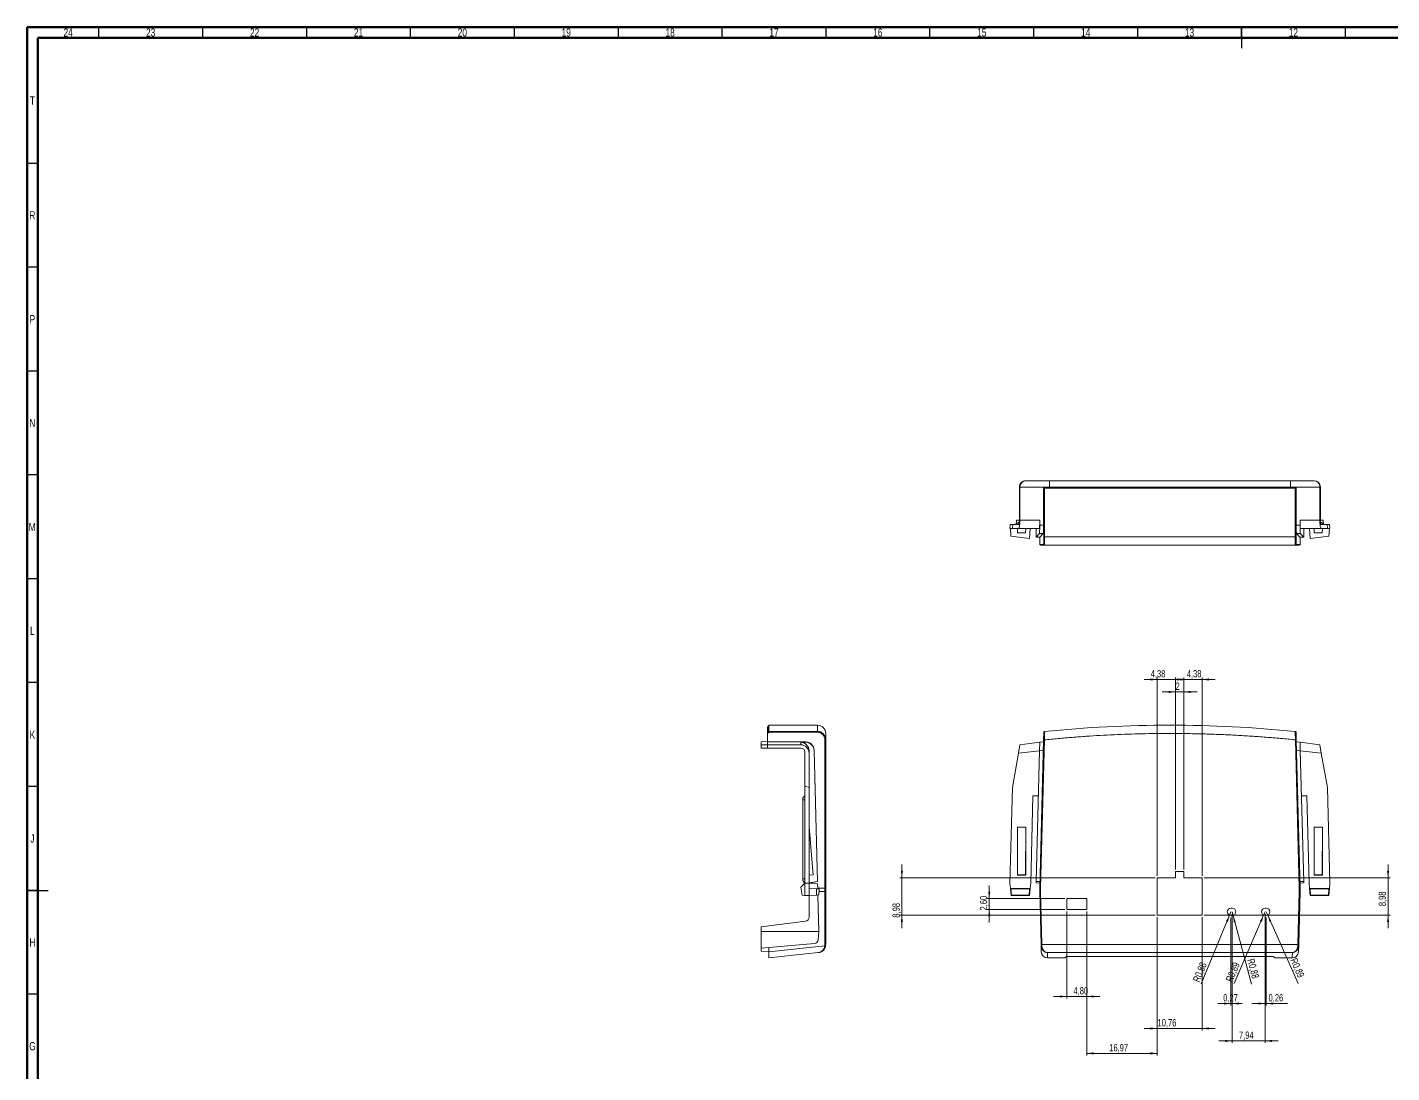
# Model space of a CAD drawing. Header units: millimetres. Extents: x 15 to 1205, y 5 to 836.
# Drawn here: x 15 to 672, y 333 to 836 of the extents above; entities that cross this region are included whole.
import ezdxf

# ---------------------------------------------------------------- set-up
doc = ezdxf.new("R2010")
doc.units = ezdxf.units.MM
doc.styles.add('SLDTEXTSTYLE0', font='TXT', dxfattribs={"width": 0.75})
doc.dimstyles.new('SLDDIMSTYLE0', dxfattribs={"dimtxt": 3.5, "dimasz": 3.302, "dimexe": 0, "dimexo": 0.0625, "dimgap": 0.875, "dimtad": 1, "dimlfac": 0.5, "dimrnd": 1e-09, "dimdsep": 46, "dimtxsty": 'SLDTEXTSTYLE0', "dimsah": 1, "dimcen": 0.09, "dimadec": 0, "dimazin": 2, "dimtfac": 1, "dimtmove": 0, "dimatfit": 0, "dimfxl": 1, "dimfrac": 2, "dimtolj": 1, "dimtzin": 12, "dimarcsym": 0})
doc.dimstyles.new('SLDDIMSTYLE1', dxfattribs={"dimtxt": 3.5, "dimasz": 3.302, "dimexe": 0, "dimexo": 0.0625, "dimgap": 0.875, "dimtad": 1, "dimlfac": 0.5, "dimrnd": 1e-09, "dimdsep": 46, "dimtxsty": 'SLDTEXTSTYLE0', "dimsah": 1, "dimcen": 0, "dimadec": 0, "dimazin": 2, "dimtfac": 1, "dimtofl": 0, "dimtmove": 0, "dimatfit": 3, "dimfxl": 1, "dimfrac": 2, "dimtolj": 1, "dimtzin": 12, "dimarcsym": 0})
doc.dimstyles.new('SLDDIMSTYLE2', dxfattribs={"dimtxt": 3.5, "dimasz": 3.302, "dimexe": 0, "dimexo": 0.0625, "dimgap": 0.875, "dimtad": 1, "dimlfac": 0.5, "dimrnd": 1e-09, "dimzin": 12, "dimdsep": 46, "dimtxsty": 'SLDTEXTSTYLE0', "dimsah": 1, "dimcen": 0.09, "dimadec": 0, "dimazin": 3, "dimtfac": 1, "dimtmove": 0, "dimatfit": 0, "dimfxl": 1, "dimfrac": 2, "dimtolj": 1, "dimtzin": 12, "dimarcsym": 0})
doc.dimstyles.new('SLDDIMSTYLE3', dxfattribs={"dimtxt": 3.5, "dimasz": 3.302, "dimexe": 0, "dimexo": 0.0625, "dimgap": 0.875, "dimtad": 1, "dimlfac": 0.5, "dimrnd": 1e-09, "dimzin": 12, "dimdsep": 46, "dimtxsty": 'SLDTEXTSTYLE0', "dimsah": 1, "dimcen": 0.09, "dimadec": 0, "dimazin": 3, "dimtfac": 1, "dimtofl": 0, "dimtmove": 0, "dimatfit": 3, "dimfxl": 1, "dimfrac": 2, "dimtolj": 1, "dimtzin": 12, "dimarcsym": 0})

# ---------------------------------------------------------------- blocks, each defined once
blk = doc.blocks.new('_D')
at = {"color": 7, "linetype": 'Continuous', "lineweight": 0}
for p, q in [((594.37, 407.4), (594.37, 365.02)), ((594.92, 407.4), (594.92, 365.02)), ((594.37, 366.02), (588.02, 366.02)), ((594.37, 366.02), (594.92, 366.02)), ((594.92, 366.02), (599.69, 366.02))]:
    blk.add_line(p, q, dxfattribs=at)
for points in [[(594.37, 366.02), (591.07, 366.53), (591.07, 365.51)], [(594.92, 366.02), (598.22, 365.51), (598.22, 366.53)]]:
    blk.add_solid(points, dxfattribs=at)
at = {"color": 7, "linetype": 'Continuous', "lineweight": 0, "insert": (590.64, 370.53), "char_height": 3.5, "attachment_point": 1, "style": 'SLDTEXTSTYLE0'}
blk.add_mtext('0,27', dxfattribs=at)
blk = doc.blocks.new('_D_1')
at = {"color": 7, "linetype": 'Continuous', "lineweight": 0}
for q in [(594.92, 410.16), (604.25, 375.34)]:
    blk.add_line((595.37, 408.46), q, dxfattribs=at)
blk.add_solid([(595.37, 408.46), (595.74, 405.14), (596.72, 405.4)], dxfattribs=at)
at = {"color": 7, "linetype": 'Continuous', "lineweight": 0, "insert": (605.52, 387.99), "char_height": 3.5, "attachment_point": 1, "rotation": 285, "style": 'SLDTEXTSTYLE0'}
blk.add_mtext('R0,88', dxfattribs=at)
blk = doc.blocks.new('_D_2')
at = {"color": 7, "linetype": 'Continuous', "lineweight": 0}
for q in [(580.04, 375.58), (594.37, 410.16)]:
    blk.add_line((593.69, 408.54), q, dxfattribs=at)
blk.add_solid([(593.69, 408.54), (591.96, 405.68), (592.9, 405.29)], dxfattribs=at)
at = {"color": 7, "linetype": 'Continuous', "lineweight": 0, "insert": (575.88, 377.3), "char_height": 3.5, "attachment_point": 1, "rotation": 67.49083, "style": 'SLDTEXTSTYLE0'}
blk.add_mtext('R0,88', dxfattribs=at)
blk = doc.blocks.new('_D_3')
at = {"color": 7, "linetype": 'Continuous', "lineweight": 0}
for q in [(595.83, 375.62), (610.81, 410.2)]:
    blk.add_line((610.1, 408.57), q, dxfattribs=at)
blk.add_solid([(610.1, 408.57), (608.32, 405.74), (609.26, 405.34)], dxfattribs=at)
at = {"color": 7, "linetype": 'Continuous', "lineweight": 0, "insert": (591.7, 377.41), "char_height": 3.5, "attachment_point": 1, "rotation": 66.58106, "style": 'SLDTEXTSTYLE0'}
blk.add_mtext('R0,89', dxfattribs=at)
blk = doc.blocks.new('_D_4')
at = {"color": 7, "linetype": 'Continuous', "lineweight": 0}
for q in [(611.32, 410.2), (626.74, 375.64)]:
    blk.add_line((612.04, 408.58), q, dxfattribs=at)
blk.add_solid([(612.04, 408.58), (612.92, 405.36), (613.85, 405.77)], dxfattribs=at)
at = {"color": 7, "linetype": 'Continuous', "lineweight": 0, "insert": (626.01, 388.33), "char_height": 3.5, "attachment_point": 1, "rotation": 294.04822, "style": 'SLDTEXTSTYLE0'}
blk.add_mtext('R0,89', dxfattribs=at)
blk = doc.blocks.new('_D_5')
at = {"color": 7, "linetype": 'Continuous', "lineweight": 0}
for p, q in [((610.81, 407.42), (610.81, 365.02)), ((611.32, 407.42), (611.32, 365.02)), ((610.81, 366.02), (604.46, 366.02)), ((610.81, 366.02), (611.32, 366.02)), ((611.32, 366.02), (621.51, 366.02))]:
    blk.add_line(p, q, dxfattribs=at)
for points in [[(610.81, 366.02), (607.5, 366.53), (607.5, 365.51)], [(611.32, 366.02), (614.62, 365.51), (614.62, 366.53)]]:
    blk.add_solid(points, dxfattribs=at)
at = {"color": 7, "linetype": 'Continuous', "lineweight": 0, "insert": (612.46, 370.53), "char_height": 3.5, "attachment_point": 1, "style": 'SLDTEXTSTYLE0'}
blk.add_mtext('0,26', dxfattribs=at)
blk = doc.blocks.new('_D_6')
at = {"color": 7, "linetype": 'Continuous', "lineweight": 0}
for p, q in [((594.92, 409.16), (594.92, 347.02)), ((610.81, 409.2), (610.81, 347.02)), ((594.92, 348.02), (588.57, 348.02)), ((594.92, 348.02), (610.81, 348.02)), ((610.81, 348.02), (617.16, 348.02))]:
    blk.add_line(p, q, dxfattribs=at)
for points in [[(594.92, 348.02), (591.62, 348.53), (591.62, 347.51)], [(610.81, 348.02), (614.11, 347.51), (614.11, 348.53)]]:
    blk.add_solid(points, dxfattribs=at)
at = {"color": 7, "linetype": 'Continuous', "lineweight": 0, "insert": (598.22, 352.53), "char_height": 3.5, "attachment_point": 1, "style": 'SLDTEXTSTYLE0'}
blk.add_mtext('7,94', dxfattribs=at)
blk = doc.blocks.new('_D_7')
at = {"color": 7, "linetype": 'Continuous', "lineweight": 0}
for p, q in [((558.91, 407.6), (558.91, 353.02)), ((580.43, 407.6), (580.43, 353.02)), ((558.91, 354.02), (552.56, 354.02)), ((558.91, 354.02), (580.43, 354.02)), ((580.43, 354.02), (586.78, 354.02))]:
    blk.add_line(p, q, dxfattribs=at)
for points in [[(558.91, 354.02), (555.61, 354.53), (555.61, 353.51)], [(580.43, 354.02), (583.73, 353.51), (583.73, 354.53)]]:
    blk.add_solid(points, dxfattribs=at)
at = {"color": 7, "linetype": 'Continuous', "lineweight": 0, "insert": (559.04, 358.53), "char_height": 3.5, "attachment_point": 1, "style": 'SLDTEXTSTYLE0'}
blk.add_mtext('10,76', dxfattribs=at)
blk = doc.blocks.new('_D_8')
at = {"color": 7, "linetype": 'Continuous', "lineweight": 0}
for p, q in [((669.97, 426.56), (669.97, 432.91)), ((581.43, 426.56), (670.97, 426.56)), ((669.97, 408.6), (669.97, 426.56)), ((581.43, 408.6), (670.97, 408.6)), ((669.97, 408.6), (669.97, 402.25))]:
    blk.add_line(p, q, dxfattribs=at)
for points in [[(669.97, 426.56), (670.48, 429.86), (669.46, 429.86)], [(669.97, 408.6), (669.46, 405.3), (670.48, 405.3)]]:
    blk.add_solid(points, dxfattribs=at)
at = {"color": 7, "linetype": 'Continuous', "lineweight": 0, "insert": (665.46, 412.89), "char_height": 3.5, "attachment_point": 1, "rotation": 90, "style": 'SLDTEXTSTYLE0'}
blk.add_mtext('8,98', dxfattribs=at)
blk = doc.blocks.new('_D_9')
at = {"color": 7, "linetype": 'Continuous', "lineweight": 0}
for p, q in [((571.67, 522.02), (565.32, 522.02)), ((571.67, 430.56), (571.67, 523.02)), ((580.43, 522.02), (571.67, 522.02)), ((580.43, 427.56), (580.43, 523.02)), ((580.43, 522.02), (586.78, 522.02))]:
    blk.add_line(p, q, dxfattribs=at)
for points in [[(571.67, 522.02), (568.37, 522.53), (568.37, 521.51)], [(580.43, 522.02), (583.73, 521.51), (583.73, 522.53)]]:
    blk.add_solid(points, dxfattribs=at)
at = {"color": 7, "linetype": 'Continuous', "lineweight": 0, "insert": (573.11, 526.53), "char_height": 3.5, "attachment_point": 1, "style": 'SLDTEXTSTYLE0'}
blk.add_mtext('4,38', dxfattribs=at)
blk = doc.blocks.new('_D_10')
at = {"color": 7, "linetype": 'Continuous', "lineweight": 0}
for p, q in [((567.67, 516.02), (561.32, 516.02)), ((567.67, 430.56), (567.67, 517.02)), ((571.67, 516.02), (567.67, 516.02)), ((571.67, 430.56), (571.67, 517.02)), ((571.67, 516.02), (578.02, 516.02))]:
    blk.add_line(p, q, dxfattribs=at)
for points in [[(567.67, 516.02), (564.37, 516.53), (564.37, 515.51)], [(571.67, 516.02), (574.97, 515.51), (574.97, 516.53)]]:
    blk.add_solid(points, dxfattribs=at)
at = {"color": 7, "linetype": 'Continuous', "lineweight": 0, "insert": (567.71, 520.53), "char_height": 3.5, "attachment_point": 1, "style": 'SLDTEXTSTYLE0'}
blk.add_mtext('2', dxfattribs=at)
blk = doc.blocks.new('_D_11')
at = {"color": 7, "linetype": 'Continuous', "lineweight": 0}
for p, q in [((558.91, 522.02), (552.56, 522.02)), ((558.91, 427.56), (558.91, 523.02)), ((567.67, 522.02), (558.91, 522.02)), ((567.67, 430.56), (567.67, 523.02)), ((567.67, 522.02), (574.02, 522.02))]:
    blk.add_line(p, q, dxfattribs=at)
for points in [[(558.91, 522.02), (555.61, 522.53), (555.61, 521.51)], [(567.67, 522.02), (570.97, 521.51), (570.97, 522.53)]]:
    blk.add_solid(points, dxfattribs=at)
at = {"color": 7, "linetype": 'Continuous', "lineweight": 0, "insert": (555.73, 526.53), "char_height": 3.5, "attachment_point": 1, "style": 'SLDTEXTSTYLE0'}
blk.add_mtext('4,38', dxfattribs=at)
blk = doc.blocks.new('_D_12')
at = {"color": 7, "linetype": 'Continuous', "lineweight": 0}
for p, q in [((435.97, 426.56), (435.97, 432.91)), ((557.91, 426.56), (434.97, 426.56)), ((435.97, 426.56), (435.97, 408.6)), ((557.91, 408.6), (434.97, 408.6)), ((435.97, 408.6), (435.97, 402.25))]:
    blk.add_line(p, q, dxfattribs=at)
for points in [[(435.97, 426.56), (436.48, 429.86), (435.46, 429.86)], [(435.97, 408.6), (435.46, 405.3), (436.48, 405.3)]]:
    blk.add_solid(points, dxfattribs=at)
at = {"color": 7, "linetype": 'Continuous', "lineweight": 0, "insert": (431.46, 407.35), "char_height": 3.5, "attachment_point": 1, "rotation": 90, "style": 'SLDTEXTSTYLE0'}
blk.add_mtext('8,98', dxfattribs=at)
blk = doc.blocks.new('_D_13')
at = {"color": 7, "linetype": 'Continuous', "lineweight": 0}
for p, q in [((478.03, 416.54), (478.03, 422.89)), ((514.37, 416.54), (477.03, 416.54)), ((478.03, 416.54), (478.03, 411.34)), ((514.37, 411.34), (477.03, 411.34)), ((478.03, 411.34), (478.03, 404.99))]:
    blk.add_line(p, q, dxfattribs=at)
for points in [[(478.03, 416.54), (478.54, 419.84), (477.52, 419.84)], [(478.03, 411.34), (477.52, 408.03), (478.54, 408.03)]]:
    blk.add_solid(points, dxfattribs=at)
at = {"color": 7, "linetype": 'Continuous', "lineweight": 0, "insert": (473.52, 410.81), "char_height": 3.5, "attachment_point": 1, "rotation": 90, "style": 'SLDTEXTSTYLE0'}
blk.add_mtext('2,60', dxfattribs=at)
blk = doc.blocks.new('_D_14')
at = {"color": 7, "linetype": 'Continuous', "lineweight": 0}
for p, q in [((515.37, 410.34), (515.37, 368.41)), ((524.97, 410.34), (524.97, 368.41)), ((515.37, 369.41), (509.02, 369.41)), ((515.37, 369.41), (524.97, 369.41)), ((524.97, 369.41), (531.32, 369.41))]:
    blk.add_line(p, q, dxfattribs=at)
for points in [[(515.37, 369.41), (512.07, 369.91), (512.07, 368.9)], [(524.97, 369.41), (528.27, 368.9), (528.27, 369.91)]]:
    blk.add_solid(points, dxfattribs=at)
at = {"color": 7, "linetype": 'Continuous', "lineweight": 0, "insert": (518.55, 373.92), "char_height": 3.5, "attachment_point": 1, "style": 'SLDTEXTSTYLE0'}
blk.add_mtext('4,80', dxfattribs=at)
blk = doc.blocks.new('_D_15')
at = {"color": 7, "linetype": 'Continuous', "lineweight": 0}
for p, q in [((524.97, 410.34), (524.97, 341.02)), ((558.91, 407.6), (558.91, 341.02)), ((558.91, 342.02), (524.97, 342.02))]:
    blk.add_line(p, q, dxfattribs=at)
for points in [[(524.97, 342.02), (528.27, 341.51), (528.27, 342.53)], [(558.91, 342.02), (555.61, 342.53), (555.61, 341.51)]]:
    blk.add_solid(points, dxfattribs=at)
at = {"color": 7, "linetype": 'Continuous', "lineweight": 0, "insert": (535.77, 346.53), "char_height": 3.5, "attachment_point": 1, "style": 'SLDTEXTSTYLE0'}
blk.add_mtext('16,97', dxfattribs=at)

msp = doc.modelspace()

# ---------------------------------------------------------------- linework, layer by layer
at = {"color": 7, "linetype": 'Continuous', "lineweight": 60}
for p, q in [((15, 5), (15, 836)), ((15, 836), (1184, 836)), ((20, 10), (20, 831)), ((20, 831), (1179, 831))]:
    msp.add_line(p, q, dxfattribs=at)
at = {"color": 7, "linetype": 'Continuous', "lineweight": 30}
for p, q in [((49.5, 831), (49.5, 836)), ((99.5, 831), (99.5, 836)), ((149.5, 831), (149.5, 836)), ((199.5, 831), (199.5, 836)), ((249.5, 831), (249.5, 836)), ((299.5, 831), (299.5, 836)), ((349.5, 831), (349.5, 836)), ((399.5, 831), (399.5, 836)), ((449.5, 831), (449.5, 836)), ((499.5, 831), (499.5, 836)), ((549.5, 831), (549.5, 836)), ((599.5, 836), (599.5, 826)), ((599.5, 831), (599.5, 836)), ((649.5, 831), (649.5, 836)), ((20, 770.5), (15, 770.5)), ((20, 720.5), (15, 720.5)), ((20, 670.5), (15, 670.5)), ((20, 620.5), (15, 620.5)), ((20, 570.5), (15, 570.5)), ((20, 520.5), (15, 520.5)), ((20, 470.5), (15, 470.5)), ((15, 420.5), (25, 420.5)), ((20, 420.5), (15, 420.5)), ((20, 370.5), (15, 370.5))]:
    msp.add_line(p, q, dxfattribs=at)
at = {"color": 7, "linetype": 'Continuous', "lineweight": 15}
for p, q in [((495.862, 617.675), (495.573, 617.675)), ((506.991, 617.675), (495.862, 617.675)), ((506.991, 617.675), (506.972, 614.675)), ((622.952, 617.675), (506.991, 617.675)), ((622.972, 614.675), (622.952, 617.675)), ((634.082, 617.675), (622.952, 617.675)), ((634.371, 617.675), (634.082, 617.675)), ((492.527, 614.675), (492.805, 614.675)), ((492.527, 614.675), (492.527, 598.675)), ((492.805, 614.675), (504.142, 614.675)), ((492.805, 598.675), (492.805, 614.675)), ((504.142, 596.266), (504.142, 614.675)), ((504.142, 614.675), (504.248, 614.675)), ((504.257, 614.554), (504.257, 614.075)), ((504.263, 614.075), (504.257, 614.075)), ((504.263, 614.075), (504.263, 590.675)), ((504.622, 614.075), (504.263, 614.075)), ((504.436, 614.175), (625.507, 614.175)), ((504.436, 614.175), (504.436, 614.075)), ((504.622, 614.075), (504.622, 590.675)), ((625.321, 614.075), (504.622, 614.075)), ((625.321, 590.675), (625.321, 614.075)), ((625.681, 614.075), (625.321, 614.075)), ((625.507, 614.175), (625.507, 614.075)), ((625.681, 590.675), (625.681, 614.075)), ((625.681, 614.075), (625.687, 614.075)), ((625.687, 614.075), (625.687, 614.554)), ((625.696, 614.675), (625.801, 614.675)), ((625.801, 614.675), (625.801, 596.266)), ((625.801, 614.675), (637.138, 614.675)), ((637.138, 614.675), (637.138, 598.675)), ((637.138, 614.675), (637.417, 614.675)), ((637.417, 598.675), (637.417, 614.675)), ((491.147, 598.675), (490.972, 596.675)), ((491.147, 598.675), (492.527, 598.675)), ((502.305, 598.675), (492.805, 598.675)), ((502.305, 596.259), (502.305, 598.675)), ((637.138, 598.675), (627.639, 598.675)), ((627.639, 598.675), (627.639, 596.259)), ((637.417, 598.675), (638.797, 598.675)), ((638.972, 596.675), (638.797, 598.675)), ((488.077, 596.675), (487.972, 594.675)), ((487.972, 594.675), (489.176, 594.675)), ((488.077, 596.675), (489.299, 596.675)), ((488.199, 594.675), (488.406, 591.068)), ((488.406, 591.068), (497.47, 589.875)), ((489.176, 594.675), (489.299, 596.675)), ((489.176, 594.675), (492.079, 594.675)), ((492.174, 596.675), (489.299, 596.675)), ((491.677, 592.675), (491.572, 594.675)), ((495.467, 592.675), (491.677, 592.675)), ((492.079, 594.675), (502.199, 594.675)), ((495.572, 594.675), (495.467, 592.675)), ((497.47, 589.875), (497.744, 594.675)), ((500.551, 590.607), (500.532, 594.675)), ((502.202, 592.258), (500.551, 590.607)), ((502.202, 592.258), (504.039, 592.265)), ((504.142, 596.266), (502.305, 596.259)), ((502.381, 590.607), (504.039, 592.265)), ((627.639, 596.259), (625.801, 596.266)), ((625.905, 592.265), (627.563, 590.607)), ((627.742, 592.258), (625.905, 592.265)), ((629.393, 590.607), (627.742, 592.258)), ((627.745, 594.675), (637.865, 594.675)), ((629.412, 594.675), (629.393, 590.607)), ((632.199, 594.675), (632.474, 589.875)), ((632.474, 589.875), (641.538, 591.068)), ((634.477, 592.675), (634.372, 594.675)), ((634.477, 592.675), (638.267, 592.675)), ((640.644, 596.675), (637.77, 596.675)), ((637.865, 594.675), (640.767, 594.675)), ((638.267, 592.675), (638.372, 594.675)), ((640.644, 596.675), (640.767, 594.675)), ((640.644, 596.675), (641.867, 596.675)), ((640.767, 594.675), (641.972, 594.675)), ((641.538, 591.068), (641.744, 594.675)), ((641.972, 594.675), (641.867, 596.675)), ((500.551, 590.607), (502.381, 590.607)), ((502.299, 590.525), (502.353, 590.578)), ((502.299, 587.075), (502.299, 590.525)), ((504.168, 587.075), (502.299, 587.075)), ((502.353, 590.578), (502.353, 590.607)), ((504.567, 586.675), (502.699, 586.675)), ((504.622, 590.675), (504.263, 590.675)), ((625.321, 590.675), (504.622, 590.675)), ((625.321, 590.675), (625.681, 590.675)), ((627.244, 586.675), (625.376, 586.675)), ((627.644, 587.075), (625.776, 587.075)), ((629.393, 590.607), (627.563, 590.607)), ((627.591, 590.607), (627.591, 590.578)), ((627.591, 590.578), (627.644, 590.525)), ((627.644, 590.525), (627.644, 587.075)), ((371.897, 499.622), (371.797, 499.622)), ((395.297, 500.022), (371.897, 500.022)), ((371.897, 500.022), (371.897, 496.98)), ((371.297, 491.995), (371.297, 496.037)), ((371.418, 496.365), (371.897, 496.365)), ((371.797, 496.559), (371.897, 496.559)), ((371.897, 496.98), (395.297, 496.98)), ((371.897, 496.98), (371.897, 496.592)), ((371.897, 496.592), (371.897, 496.365)), ((371.897, 496.592), (395.297, 496.592)), ((395.297, 496.98), (395.297, 496.592)), ((398.897, 492.964), (398.897, 421.622)), ((399.297, 492.953), (399.297, 421.617)), ((504.168, 492.964), (502.299, 421.622)), ((504.567, 492.953), (502.699, 421.617)), ((504.168, 492.964), (504.567, 492.953)), ((625.776, 492.964), (625.376, 492.953)), ((627.244, 421.617), (625.376, 492.953)), ((627.644, 421.622), (625.776, 492.964)), ((368.297, 492.027), (371.297, 492.342)), ((368.297, 492.027), (368.297, 490.66)), ((368.297, 490.66), (368.297, 489.022)), ((368.297, 489.022), (371.297, 489.022)), ((371.297, 490.603), (371.297, 491.995)), ((389.706, 491.995), (371.297, 491.995)), ((371.297, 489.022), (371.297, 490.603)), ((387.297, 490.603), (371.297, 490.603)), ((371.297, 489.022), (387.297, 489.022)), ((387.297, 491.769), (387.297, 490.603)), ((389.713, 491.769), (387.297, 491.769)), ((389.297, 487.022), (389.297, 470.721)), ((389.706, 491.995), (389.713, 491.769)), ((391.297, 486.484), (391.297, 487.726)), ((391.297, 470.022), (391.297, 486.484)), ((393.714, 487.831), (393.707, 488.057)), ((393.714, 487.831), (395.366, 424.787)), ((489.176, 470.022), (492.079, 486.484)), ((492.079, 486.484), (492.805, 490.603)), ((492.079, 486.484), (502.199, 487.726)), ((502.305, 491.769), (492.805, 490.603)), ((502.202, 487.831), (500.551, 424.787)), ((502.305, 491.769), (502.202, 487.831)), ((502.202, 487.831), (504.039, 488.057)), ((504.142, 491.995), (502.305, 491.769)), ((627.639, 491.769), (625.801, 491.995)), ((627.742, 487.831), (625.905, 488.057)), ((627.742, 487.831), (627.639, 491.769)), ((637.138, 490.603), (627.639, 491.769)), ((629.393, 424.787), (627.742, 487.831)), ((627.745, 487.726), (637.865, 486.484)), ((637.138, 490.603), (637.865, 486.484)), ((637.865, 486.484), (640.767, 470.022)), ((391.297, 470.022), (389.297, 470.721)), ((389.297, 424.026), (389.297, 470.721)), ((391.297, 424.022), (391.297, 470.022)), ((487.972, 424.022), (489.176, 470.022)), ((640.767, 470.022), (641.972, 424.022)), ((388.297, 464.029), (388.297, 426.029)), ((499.072, 466.022), (497.972, 424.022)), ((501.63, 466.022), (499.072, 466.022)), ((630.872, 466.022), (628.313, 466.022)), ((631.972, 424.022), (630.872, 466.022)), ((393.297, 427.997), (391.297, 450.857)), ((491.677, 427.997), (491.572, 450.857)), ((495.572, 450.857), (491.572, 450.857)), ((491.572, 450.857), (491.572, 427.822)), ((495.572, 450.857), (495.467, 427.997)), ((495.572, 427.822), (495.572, 450.857)), ((634.372, 450.857), (634.372, 427.822)), ((634.477, 427.997), (634.372, 450.857)), ((638.372, 450.857), (634.372, 450.857)), ((638.267, 427.997), (638.372, 450.857)), ((638.372, 427.822), (638.372, 450.857)), ((393.297, 427.997), (391.297, 427.822)), ((491.677, 427.997), (491.572, 427.822)), ((491.572, 427.822), (495.572, 427.822)), ((495.467, 427.997), (491.677, 427.997)), ((495.467, 427.997), (495.572, 427.822)), ((571.669, 429.562), (567.669, 429.562)), ((567.669, 429.562), (567.669, 426.562)), ((571.669, 426.562), (571.669, 429.562)), ((634.372, 427.822), (634.477, 427.997)), ((634.372, 427.822), (638.372, 427.822)), ((634.477, 427.997), (638.267, 427.997)), ((638.267, 427.997), (638.372, 427.822)), ((387.297, 422.022), (389.297, 424.022)), ((387.297, 422.022), (387.961, 418.258)), ((388.297, 426.029), (388.297, 426.022)), ((388.297, 426.022), (388.297, 426.015)), ((389.297, 418.022), (389.297, 424.026)), ((389.297, 424.026), (391.297, 424.022)), ((395.366, 424.787), (391.297, 424.07)), ((391.297, 424.022), (395.366, 424.739)), ((391.297, 421.422), (391.297, 424.022)), ((395.394, 423.664), (391.297, 424.022)), ((391.297, 421.422), (391.297, 418.022)), ((391.297, 421.422), (394.904, 421.233)), ((394.904, 421.233), (394.939, 418.213)), ((394.904, 421.233), (396.097, 421.171)), ((395.366, 424.787), (395.366, 424.739)), ((395.447, 421.622), (395.394, 423.664)), ((398.897, 421.622), (395.447, 421.622)), ((395.458, 421.204), (395.447, 421.622)), ((396.097, 421.171), (396.064, 418.272)), ((398.897, 421.622), (398.897, 420.022)), ((399.297, 421.617), (399.297, 420.028)), ((488.199, 421.422), (487.972, 424.022)), ((488.199, 421.422), (488.406, 421.233)), ((497.744, 421.422), (488.199, 421.422)), ((488.199, 421.422), (488.497, 418.022)), ((488.406, 421.233), (497.47, 421.171)), ((488.406, 421.233), (488.672, 418.213)), ((497.47, 421.171), (497.218, 418.272)), ((497.447, 418.022), (497.744, 421.422)), ((497.47, 421.171), (497.744, 421.422)), ((497.972, 424.022), (497.744, 421.422)), ((500.551, 424.787), (500.532, 424.07)), ((502.362, 424.022), (500.532, 424.07)), ((500.551, 424.787), (502.381, 424.739)), ((502.299, 421.622), (502.699, 421.617)), ((502.299, 421.622), (502.299, 420.022)), ((502.699, 421.617), (502.699, 420.028)), ((567.669, 426.562), (558.909, 426.562)), ((558.909, 426.562), (558.909, 408.598)), ((580.429, 426.562), (571.669, 426.562)), ((580.429, 408.598), (580.429, 426.562)), ((627.244, 421.617), (627.644, 421.622)), ((627.244, 420.028), (627.244, 421.617)), ((629.393, 424.787), (627.563, 424.739)), ((629.412, 424.07), (627.581, 424.022)), ((627.644, 420.022), (627.644, 421.622)), ((629.412, 424.07), (629.393, 424.787)), ((632.199, 421.422), (631.972, 424.022)), ((632.497, 418.022), (632.199, 421.422)), ((632.199, 421.422), (632.474, 421.171)), ((641.744, 421.422), (632.199, 421.422)), ((632.474, 421.171), (641.538, 421.233)), ((632.474, 421.171), (632.726, 418.272)), ((641.272, 418.213), (641.538, 421.233)), ((641.744, 421.422), (641.447, 418.022)), ((641.538, 421.233), (641.744, 421.422)), ((641.972, 424.022), (641.744, 421.422)), ((389.297, 418.022), (387.961, 418.258)), ((391.297, 418.022), (389.297, 418.022)), ((391.297, 418.022), (394.939, 418.213)), ((391.297, 407.616), (391.297, 418.022)), ((394.939, 418.213), (396.064, 418.272)), ((395.997, 400.622), (395.536, 418.244)), ((396.084, 420.022), (398.897, 420.022)), ((398.897, 420.022), (398.897, 394.493)), ((399.297, 420.028), (399.297, 394.504)), ((488.497, 418.022), (488.672, 418.213)), ((488.497, 418.022), (497.447, 418.022)), ((488.672, 418.213), (497.218, 418.272)), ((497.218, 418.272), (497.447, 418.022)), ((502.699, 420.028), (502.299, 420.022)), ((502.299, 420.022), (502.968, 394.493)), ((502.699, 420.028), (503.368, 394.504)), ((524.972, 416.536), (515.372, 416.536)), ((515.372, 416.536), (515.372, 411.336)), ((524.972, 411.336), (524.972, 416.536)), ((626.576, 394.504), (627.244, 420.028)), ((626.976, 394.493), (627.644, 420.022)), ((627.244, 420.028), (627.644, 420.022)), ((632.497, 418.022), (632.726, 418.272)), ((632.497, 418.022), (641.447, 418.022)), ((632.726, 418.272), (641.272, 418.213)), ((641.272, 418.213), (641.447, 418.022)), ((515.372, 411.336), (524.972, 411.336)), ((558.909, 408.598), (580.429, 408.598)), ((594.917, 411.925), (594.368, 411.925)), ((594.368, 408.401), (594.917, 408.401)), ((611.32, 411.973), (610.807, 411.973)), ((610.807, 408.425), (611.32, 408.425)), ((368.297, 403.022), (389.541, 405.631)), ((368.297, 403.022), (368.297, 400.622)), ((395.997, 400.622), (368.297, 400.622)), ((368.297, 392.622), (368.297, 400.622)), ((395.652, 396.675), (395.997, 400.622)), ((371.897, 392.937), (393.834, 394.856)), ((502.968, 394.493), (503.368, 394.504)), ((503.368, 394.504), (626.576, 394.504)), ((626.576, 394.504), (626.976, 394.493)), ((368.297, 392.622), (371.897, 392.937)), ((368.297, 392.622), (368.297, 391.211)), ((371.897, 391.022), (368.297, 391.211)), ((398.828, 393.791), (371.897, 390.96)), ((371.897, 390.96), (371.897, 392.937)), ((371.897, 388.022), (371.897, 390.96)), ((395.715, 390.526), (371.897, 388.022)), ((502.986, 393.791), (503.06, 390.96)), ((505.995, 390.526), (623.949, 390.526)), ((505.995, 390.526), (506.06, 388.022)), ((506.06, 388.022), (514.472, 388.022)), ((514.472, 388.022), (514.917, 388.557)), ((515.913, 388.653), (614.031, 388.653)), ((615.027, 388.557), (615.472, 388.022)), ((615.472, 388.022), (623.883, 388.022)), ((623.883, 388.022), (623.949, 390.526)), ((626.883, 390.96), (626.957, 393.791))]:
    msp.add_line(p, q, dxfattribs=at)
at = {"color": 8, "linetype": 'Continuous', "lineweight": 15}
for p, q in [((371.797, 496.559), (371.797, 499.622)), ((395.297, 500.022), (395.297, 496.98))]:
    msp.add_line(p, q, dxfattribs=at)
at = {"color": 7, "linetype": 'Continuous', "lineweight": 15}
for centre, radius, start, end in [((492.756, 595.675), 2, 98.016602, 150), ((637.187, 595.675), 2, 30, 81.983398), ((502.699, 587.075), 0.4, 180, 270), ((504.567, 587.075), 0.4, 179.990183, 269.99018), ((625.376, 587.075), 0.4, 270.00982, 0.009817), ((627.244, 587.075), 0.4, 270, 0), ((371.797, 499.122), 0.5, 90, 180), ((395.297, 496.022), 4, 360, 90), ((564.972, -99.978), 600, 84.227277, 95.772723), ((398.997, 489.136), 3.829, 85.505641, 91.495387), ((504.662, 496.582), 0.4, 95.772723, 178.5), ((625.281, 496.582), 0.4, 1.5, 84.227277), ((387.297, 487.022), 2, 0, 90), ((390.297, 464.29), 2, 120, 180), ((389.125, 456.826), 7.251, 88.637779, 96.554224), ((389.125, 418.826), 7.251, 88.637779, 96.554224), ((390.297, 425.754), 2, 180, 240), ((389.297, 407.616), 2, 277, 0), ((594.368, 410.163), 1.762, 90, 270), ((594.917, 410.163), 1.762, 270, 90), ((610.807, 410.199), 1.774, 90, 270), ((611.32, 410.199), 1.774, 270, 90), ((393.66, 396.849), 2, 275, 355), ((398.997, 398.321), 3.829, 268.504613, 274.494359), ((399.682, 397.573), 3.877, 257.283278, 263.168582), ((503.276, 394.288), 0.576, 239.785692, 281.028435), ((626.668, 394.288), 0.576, 258.971565, 300.214308)]:
    msp.add_arc(centre, radius, start, end, dxfattribs=at)
at = {"color": 8, "linetype": 'Continuous', "lineweight": 15}
for centre, radius, start, end in [((492.756, 595.676), 1.999, 98.027528, 150.01279), ((637.187, 595.676), 1.999, 29.98721, 81.972472), ((493.752, 595.675), 2, 132.446811, 150.00907), ((636.192, 595.675), 2, 29.99093, 47.553189)]:
    msp.add_arc(centre, radius, start, end, dxfattribs=at)
at = {"color": 7, "linetype": 'Continuous', "lineweight": 15}
for centre, major_axis, ratio, start_param, end_param in [((495.573, 614.675), (3.046, 0), 0.9848078, 1.5707963, 3.1415927), ((495.919, 614.675), (3.039, -0.707), 0.9592085, 1.8087404, 3.3795367), ((634.025, 614.675), (3.039, 0.707), 0.9592085, 6.0452413, 7.6160376), ((634.371, 614.675), (-3.046, 0), 0.9848078, 3.1415927, 4.712389), ((492.079, 598.675), (0, 4), 0.1815825, 3.1415927, 4.712389), ((492.174, 598.675), (0, 2), 0.176327, 3.1415927, 4.712389), ((502.199, 598.675), (0, 4), 0.0264677, 3.1415927, 4.712389), ((627.745, 598.675), (0, 4), 0.0264677, 1.5707963, 3.1415927), ((637.865, 598.675), (0, 4), 0.1815825, 1.5707963, 3.1415927), ((637.77, 598.675), (0, 2), 0.176327, 1.5707963, 3.1415927), ((502.199, 596.257), (0, 4), 0.0264675, 3.1680637, 4.7129678), ((504.036, 596.264), (0, 4), 0.0264675, 3.1680637, 4.7129678), ((625.907, 596.264), (0, 4), 0.0264675, 1.5702175, 3.1151216), ((627.745, 596.257), (0, 4), 0.0264675, 1.5702175, 3.1151216), ((371.297, 490.985), (3, 0.33), 0.1259383, 3.12774, 4.6985364), ((387.297, 487.726), (0, 4.043), 0.9893549, 4.712389, 6.2831853), ((387.297, 486.484), (0, 4.119), 0.9710573, 4.712389, 6.2831853), ((389.708, 487.952), (-0.109, 4.042), 0.989347, 4.7115516, 6.2564557), ((389.716, 487.726), (-0.109, 4.042), 0.989347, 4.7115516, 6.2564557), ((398.897, 421.617), (0.4, 0), 0.0130907, 0, 1.5707963), ((398.897, 420.028), (0.4, 0), 0.0130907, 4.712389, 6.2831853), ((506.059, 391.039), (-0.079, 3.016), 0.9945182, 1.5707963, 3.1155562), ((515.913, 388.548), (1, 0), 0.1051042, 1.5707963, 3.0543262), ((614.031, 388.548), (1, 0), 0.1051042, 0.0872665, 1.5707963), ((623.884, 391.039), (0.079, 3.016), 0.9945182, 3.1676291, 4.712389)]:
    msp.add_ellipse(centre, major_axis=major_axis, ratio=ratio, start_param=start_param, end_param=end_param, dxfattribs=at)
for points in [[(504.248, 614.675), (504.251, 614.675), (504.254, 614.632), (504.257, 614.554)], [(625.687, 614.554), (625.689, 614.632), (625.692, 614.675), (625.696, 614.675)], [(371.297, 496.037), (371.297, 496.157), (371.34, 496.273), (371.418, 496.365)], [(398.897, 394.493), (398.897, 394.258), (398.874, 394.022), (398.828, 393.791)], [(399.297, 394.504), (399.297, 394.242), (399.272, 393.98), (399.22, 393.723)], [(502.968, 394.493), (502.974, 394.258), (502.98, 394.022), (502.986, 393.791)], [(503.368, 394.504), (503.374, 394.242), (503.38, 393.98), (503.386, 393.723)], [(626.557, 393.723), (626.564, 393.98), (626.57, 394.242), (626.576, 394.504)], [(626.957, 393.791), (626.963, 394.022), (626.969, 394.258), (626.976, 394.493)]]:
    msp.add_open_spline(points, degree=3, dxfattribs=at)
for points, knots in [([(504.248, 614.675), (505.436, 614.675), (507.811, 614.675), (511.375, 614.675), (514.941, 614.675), (518.507, 614.675), (522.075, 614.675), (525.644, 614.675), (529.213, 614.675), (532.784, 614.675), (536.356, 614.675), (539.93, 614.675), (543.504, 614.675), (547.079, 614.675), (550.656, 614.675), (554.233, 614.675), (557.812, 614.675), (561.391, 614.675), (566.032, 614.675), (571.733, 614.675), (578.492, 614.675), (585.248, 614.675), (591.999, 614.675), (598.746, 614.675), (605.49, 614.675), (612.23, 614.675), (618.966, 614.675), (623.452, 614.675), (625.696, 614.675)], [0, 0, 0, 0, 0.0294323, 0.0588568, 0.0882746, 0.1176866, 0.147094, 0.1764977, 0.2058989, 0.2352986, 0.2646978, 0.2940976, 0.3234991, 0.3529032, 0.3823111, 0.4117238, 0.4411423, 0.4705676, 0.5000009, 0.5555885, 0.6111516, 0.6666971, 0.7222323, 0.7777642, 0.8332998, 0.8888463, 0.9444106, 1, 1, 1, 1]), ([(504.257, 614.554), (504.258, 614.539), (504.262, 614.505), (504.285, 614.445), (504.319, 614.373), (504.37, 614.282), (504.412, 614.215), (504.436, 614.175)], [0, 0, 0, 0, 0.1446217, 0.3106837, 0.5007459, 0.7057561, 1, 1, 1, 1]), ([(625.687, 614.554), (625.685, 614.539), (625.681, 614.505), (625.659, 614.444), (625.625, 614.373), (625.574, 614.282), (625.532, 614.214), (625.507, 614.175)], [0, 0, 0, 0, 0.1448758, 0.311438, 0.5007508, 0.7057387, 1, 1, 1, 1]), ([(504.263, 590.675), (504.263, 590.202), (504.26, 589.729), (504.253, 589.074), (504.25, 588.867), (504.243, 588.476), (504.239, 588.291), (504.226, 587.794), (504.215, 587.527), (504.192, 587.17), (504.18, 587.075), (504.168, 587.075)], [0, 0, 0, 0, 0.25, 0.25, 0.375, 0.375, 0.5, 0.5, 0.75, 0.75, 1, 1, 1, 1]), ([(504.622, 590.675), (504.622, 590.584), (504.622, 590.402), (504.622, 590.128), (504.621, 589.854), (504.62, 589.582), (504.618, 589.312), (504.617, 589.046), (504.615, 588.787), (504.613, 588.535), (504.611, 588.292), (504.609, 588.06), (504.605, 587.732), (504.598, 587.333), (504.59, 587.017), (504.582, 586.822), (504.575, 586.702), (504.57, 586.684), (504.567, 586.675)], [0, 0, 0, 0, 0.043203, 0.086847, 0.1309349, 0.1754693, 0.2204529, 0.2658882, 0.3117777, 0.3581237, 0.4049286, 0.4521946, 0.4999238, 0.6186552, 0.7493166, 0.8156395, 0.8992056, 1, 1, 1, 1]), ([(625.376, 586.675), (624.195, 586.675), (621.832, 586.675), (618.287, 586.675), (614.74, 586.675), (611.192, 586.675), (607.643, 586.675), (604.093, 586.675), (600.542, 586.675), (596.99, 586.675), (593.437, 586.675), (589.882, 586.675), (586.327, 586.675), (582.77, 586.675), (579.213, 586.675), (575.654, 586.675), (572.094, 586.675), (568.533, 586.675), (563.917, 586.675), (558.246, 586.675), (551.522, 586.675), (544.803, 586.675), (538.087, 586.675), (531.375, 586.675), (524.666, 586.675), (517.962, 586.675), (511.261, 586.675), (506.799, 586.675), (504.567, 586.675)], [0, 0, 0, 0, 0.02943231, 0.05885681, 0.08827456, 0.11768659, 0.14709396, 0.17649772, 0.20589892, 0.2352986, 0.26469782, 0.29409763, 0.32349908, 0.35290322, 0.38231109, 0.41172375, 0.44114225, 0.47056763, 0.50000095, 0.55558852, 0.61115155, 0.66669712, 0.7222323, 0.77776416, 0.83329979, 0.88884626, 0.94441064, 1, 1, 1, 1]), ([(625.376, 586.675), (625.375, 586.677), (625.372, 586.681), (625.369, 586.709), (625.366, 586.749), (625.363, 586.8), (625.36, 586.856), (625.357, 586.916), (625.352, 587.057), (625.346, 587.333), (625.338, 587.784), (625.333, 588.245), (625.329, 588.696), (625.326, 589.173), (625.323, 589.668), (625.322, 590.171), (625.321, 590.508), (625.321, 590.675)], [0, 0, 0, 0, 0.04534687, 0.08752446, 0.12653248, 0.16237067, 0.19503882, 0.22453675, 0.25086433, 0.3815234, 0.5002815, 0.5873881, 0.67294737, 0.75697309, 0.83947991, 0.92048339, 1, 1, 1, 1]), ([(625.776, 587.075), (625.764, 587.075), (625.751, 587.17), (625.728, 587.527), (625.718, 587.794), (625.705, 588.291), (625.701, 588.476), (625.694, 588.867), (625.691, 589.074), (625.683, 589.729), (625.681, 590.202), (625.681, 590.675)], [0, 0, 0, 0, 0.25, 0.25, 0.5, 0.5, 0.625, 0.625, 0.75, 0.75, 1, 1, 1, 1]), ([(371.297, 496.037), (371.297, 496.577), (371.297, 497.658), (371.297, 498.617), (371.297, 499.109), (371.297, 499.072), (371.297, 499.059)], [0, 0, 0, 0, 0.28578581, 0.57139406, 0.85706545, 1, 1, 1, 1]), ([(371.418, 496.365), (371.433, 496.382), (371.467, 496.418), (371.528, 496.466), (371.599, 496.508), (371.69, 496.545), (371.758, 496.554), (371.797, 496.559)], [0, 0, 0, 0, 0.1446217, 0.3106837, 0.5007459, 0.7057561, 1, 1, 1, 1]), ([(395.297, 496.98), (395.388, 496.978), (395.571, 496.974), (395.844, 496.945), (396.118, 496.897), (396.391, 496.83), (396.66, 496.742), (396.926, 496.635), (397.185, 496.507), (397.438, 496.359), (397.681, 496.192), (397.913, 496.005), (398.241, 495.698), (398.639, 495.213), (398.955, 494.624), (399.15, 494.068), (399.271, 493.553), (399.288, 493.165), (399.297, 492.953)], [0, 0, 0, 0, 0.043203, 0.086847, 0.1309349, 0.1754693, 0.2204529, 0.2658882, 0.3117777, 0.3581237, 0.4049286, 0.4521946, 0.4999238, 0.6186552, 0.7493166, 0.8156395, 0.8992056, 1, 1, 1, 1]), ([(395.297, 496.592), (395.77, 496.592), (396.243, 496.497), (396.898, 496.222), (397.105, 496.11), (397.497, 495.846), (397.682, 495.693), (398.179, 495.19), (398.446, 494.786), (398.803, 493.915), (398.897, 493.439), (398.897, 492.964)], [0, 0, 0, 0, 0.25, 0.25, 0.375, 0.375, 0.5, 0.5, 0.75, 0.75, 1, 1, 1, 1]), ([(399.297, 495.96), (399.297, 495.972), (399.297, 496.009), (399.297, 495.52), (399.297, 494.566), (399.297, 493.491), (399.297, 492.953)], [0, 0, 0, 0, 0.1429301, 0.4285971, 0.7142068, 1, 1, 1, 1]), ([(504.263, 496.592), (504.263, 496.592), (504.26, 496.497), (504.253, 496.222), (504.25, 496.11), (504.243, 495.846), (504.239, 495.693), (504.226, 495.19), (504.215, 494.786), (504.192, 493.915), (504.18, 493.439), (504.168, 492.964)], [0, 0, 0, 0, 0.25, 0.25, 0.375, 0.375, 0.5, 0.5, 0.75, 0.75, 1, 1, 1, 1]), ([(504.621, 496.901), (504.551, 496.908), (504.411, 496.92), (504.33, 496.792), (504.29, 496.728)], [0, 0, 0, 0, 0.5037899, 1, 1, 1, 1]), ([(625.376, 492.953), (624.195, 493.072), (621.832, 493.308), (618.287, 493.636), (614.74, 493.945), (611.192, 494.231), (607.643, 494.497), (604.093, 494.741), (600.542, 494.964), (596.99, 495.166), (593.437, 495.346), (589.882, 495.506), (586.327, 495.644), (582.77, 495.76), (579.213, 495.856), (575.654, 495.93), (572.094, 495.983), (568.533, 496.015), (563.917, 496.029), (558.246, 495.997), (551.522, 495.883), (544.803, 495.694), (538.087, 495.429), (531.375, 495.088), (524.666, 494.671), (517.962, 494.178), (511.261, 493.613), (506.799, 493.173), (504.567, 492.953)], [0, 0, 0, 0, 0.02943231, 0.05885681, 0.08827456, 0.11768659, 0.14709396, 0.17649772, 0.20589892, 0.2352986, 0.26469782, 0.29409763, 0.32349908, 0.35290322, 0.38231109, 0.41172375, 0.44114225, 0.47056763, 0.50000095, 0.55558852, 0.61115155, 0.66669712, 0.7222323, 0.77776416, 0.83329979, 0.88884626, 0.94441064, 1, 1, 1, 1]), ([(504.622, 496.98), (504.622, 496.979), (504.622, 496.977), (504.621, 496.902), (504.621, 496.899)], [0, 0, 0, 0, 0.9617738, 1, 1, 1, 1]), ([(625.376, 492.953), (625.375, 493.049), (625.372, 493.232), (625.369, 493.497), (625.366, 493.739), (625.363, 493.96), (625.36, 494.157), (625.357, 494.334), (625.352, 494.699), (625.346, 495.213), (625.338, 495.762), (625.333, 496.167), (625.329, 496.466), (625.326, 496.698), (625.323, 496.861), (625.322, 496.961), (625.321, 496.973), (625.321, 496.98)], [0, 0, 0, 0, 0.04534687, 0.08752446, 0.12653248, 0.16237067, 0.19503882, 0.22453675, 0.25086433, 0.3815234, 0.5002815, 0.5873881, 0.67294737, 0.75697309, 0.83947991, 0.92048339, 1, 1, 1, 1]), ([(625.653, 496.728), (625.613, 496.792), (625.533, 496.92), (625.393, 496.908), (625.322, 496.901)], [0, 0, 0, 0, 0.49621014, 1, 1, 1, 1]), ([(625.776, 492.964), (625.764, 493.439), (625.751, 493.915), (625.728, 494.786), (625.718, 495.19), (625.705, 495.693), (625.701, 495.846), (625.694, 496.11), (625.691, 496.222), (625.683, 496.497), (625.681, 496.592), (625.681, 496.592)], [0, 0, 0, 0, 0.25, 0.25, 0.5, 0.5, 0.625, 0.625, 0.75, 0.75, 1, 1, 1, 1]), ([(388.297, 464.178), (388.297, 464.163), (388.297, 464.12), (388.297, 464.065), (388.297, 464.029)], [0, 0, 0, 0, 0.3620613, 1, 1, 1, 1]), ([(388.297, 425.83), (388.297, 425.831), (388.297, 425.852), (388.297, 425.919), (388.297, 425.988), (388.297, 426.022)], [0, 0, 0, 0, 0.03534336, 0.5146214, 1, 1, 1, 1]), ([(398.828, 393.791), (398.747, 393.285), (398.582, 392.81), (398.157, 392.013), (397.895, 391.679), (397.331, 391.148), (397.021, 390.943), (396.384, 390.651), (396.055, 390.561), (395.715, 390.526)], [0, 0, 0, 0, 0.25, 0.25, 0.5, 0.5, 0.75, 0.75, 1, 1, 1, 1]), ([(399.22, 393.723), (399.164, 393.498), (399.078, 393.153), (398.885, 392.724), (398.701, 392.389), (398.469, 392.055), (398.186, 391.726), (397.904, 391.463), (397.637, 391.255), (397.394, 391.093), (397.124, 390.94), (396.785, 390.786), (396.474, 390.666), (396.256, 390.628), (396.195, 390.617)], [0, 0, 0, 0, 0.1340172, 0.2053019, 0.2799736, 0.3663844, 0.4594301, 0.5594574, 0.6220571, 0.6894648, 0.7617174, 0.838845, 0.9548017, 1, 1, 1, 1]), ([(502.986, 393.791), (503, 393.285), (503.136, 392.81), (503.533, 392.013), (503.796, 391.679), (504.367, 391.148), (504.683, 390.943), (505.328, 390.651), (505.659, 390.561), (505.995, 390.526)], [0, 0, 0, 0, 0.25, 0.25, 0.5, 0.5, 0.75, 0.75, 1, 1, 1, 1]), ([(503.386, 393.723), (503.389, 393.649), (503.396, 393.5), (503.424, 393.279), (503.465, 393.057), (503.521, 392.837), (503.592, 392.62), (503.722, 392.292), (503.952, 391.869), (504.294, 391.434), (504.693, 391.071), (505.085, 390.817), (505.529, 390.618), (505.823, 390.56), (505.995, 390.526)], [0, 0, 0, 0, 0.0390971, 0.0790847, 0.1201066, 0.1622957, 0.2057744, 0.2506546, 0.36867, 0.5003845, 0.6165697, 0.7500621, 0.8537453, 1, 1, 1, 1]), ([(623.949, 390.526), (624.285, 390.561), (624.616, 390.651), (625.261, 390.943), (625.577, 391.148), (626.148, 391.679), (626.41, 392.013), (626.807, 392.81), (626.944, 393.285), (626.957, 393.791)], [0, 0, 0, 0, 0.25, 0.25, 0.5, 0.5, 0.75, 0.75, 1, 1, 1, 1]), ([(623.949, 390.526), (624.024, 390.538), (624.165, 390.561), (624.365, 390.617), (624.539, 390.679), (624.689, 390.744), (624.933, 390.865), (625.251, 391.071), (625.649, 391.434), (625.992, 391.869), (626.239, 392.324), (626.391, 392.723), (626.48, 393.053), (626.54, 393.386), (626.552, 393.612), (626.557, 393.723)], [0, 0, 0, 0, 0.06364479, 0.12047214, 0.17048227, 0.21367584, 0.25005418, 0.38352438, 0.49972074, 0.63141266, 0.74943958, 0.81619959, 0.87993451, 0.94104859, 1, 1, 1, 1])]:
    msp.add_open_spline(points, degree=3, knots=knots, dxfattribs=at)
at = {"color": 8, "linetype": 'Continuous', "lineweight": 15}
msp.add_open_spline([(504.621, 496.899), (504.62, 496.839), (504.618, 496.712), (504.614, 496.399), (504.61, 496.079), (504.606, 495.813), (504.602, 495.525), (504.598, 495.218), (504.593, 494.873), (504.587, 494.423), (504.578, 493.785), (504.571, 493.258), (504.567, 492.953)], degree=3, knots=[0, 0, 0, 0, 0.1352086, 0.2797535, 0.3536009, 0.4284469, 0.4946537, 0.5642784, 0.6373235, 0.713791, 0.8347953, 1, 1, 1, 1], dxfattribs=at)

# ---------------------------------------------------------------- texts
at = {"color": 7, "linetype": 'Continuous', "lineweight": 0, "attachment_point": 2, "style": 'SLDTEXTSTYLE0'}
for s, insert, char_height in [('24', (34.67, 835.474), 3.9688), ('23', (74.42, 835.474), 3.9688), ('22', (124.42, 835.474), 3.9688), ('21', (174.42, 835.474), 3.9688), ('20', (224.42, 835.474), 3.9688), ('19', (274.42, 835.474), 3.9688), ('18', (324.42, 835.474), 3.9688), ('17', (374.42, 835.474), 3.9688), ('16', (424.42, 835.474), 3.9688), ('15', (474.42, 835.474), 3.9688), ('14', (524.42, 835.474), 3.9688), ('13', (574.42, 835.474), 3.9688), ('12', (624.42, 835.474), 3.9688), ('T', (17.488, 802.724), 3.969), ('R', (17.444, 747.474), 3.969), ('P', (17.485, 697.418), 3.969), ('N', (17.464, 647.474), 3.969), ('M', (17.362, 597.418), 3.969), ('L', (17.455, 547.474), 3.969), ('K', (17.489, 497.418), 3.969), ('J', (17.465, 447.474), 3.969), ('H', (17.49, 397.418), 3.969), ('G', (17.487, 347.474), 3.969)]:
    msp.add_mtext(s, dxfattribs=dict(at, insert=insert, char_height=char_height))

# ---------------------------------------------------------------- dimensions: what is measured, and where the dimension line sits
at = {"color": 7, "linetype": 'Continuous', "lineweight": 0}
for base, p1, p2, dimstyle, picture, middle in [((558.909, 522.023), (567.669, 429.562), (558.909, 426.562), 'SLDDIMSTYLE2', '_D_11', (560.256, 522.023)), ((571.669, 522.023), (580.429, 426.562), (571.669, 429.562), 'SLDDIMSTYLE2', '_D_9', (577.638, 522.023)), ((567.669, 516.023), (571.669, 429.562), (567.669, 429.562), 'SLDDIMSTYLE2', '_D_10', (569.004, 516.023)), ((524.972, 369.406), (515.372, 411.336), (524.972, 411.336), 'SLDDIMSTYLE2', '_D_14', (523.079, 369.406)), ((524.972, 342.022), (558.909, 408.598), (524.972, 411.336), 'SLDDIMSTYLE3', '_D_15', (541.591, 342.022)), ((580.429, 354.022), (558.909, 408.598), (580.429, 408.598), 'SLDDIMSTYLE2', '_D_7', (564.861, 354.022)), ((594.917, 366.022), (594.368, 408.401), (594.917, 408.401), 'SLDDIMSTYLE0', '_D', (595.165, 366.022)), ((610.807, 348.0221), (594.9171, 410.1632), (610.807, 410.1988), 'SLDDIMSTYLE2', '_D_6', (602.7424, 348.0221)), ((611.32, 366.022), (610.807, 408.425), (611.32, 408.425), 'SLDDIMSTYLE0', '_D_5', (616.987, 366.022))]:
    dim = msp.add_linear_dim(base=base, p1=p1, p2=p2, dimstyle=dimstyle, dxfattribs=at)
    dim.commit()
    dim.dimension.update_dxf_attribs({"geometry": picture, "text_midpoint": middle, "dimtype": 160})
for base, p1, p2, picture, middle in [((435.972, 408.598), (558.909, 426.562), (558.909, 408.598), '_D_12', (435.972, 411.878)), ((669.972, 426.562), (580.429, 408.598), (580.429, 426.562), '_D_8', (669.972, 417.417)), ((478.028, 411.336), (515.372, 416.536), (515.372, 411.336), '_D_13', (478.028, 415.331))]:
    dim = msp.add_linear_dim(base=base, p1=p1, p2=p2, angle=90, dimstyle='SLDDIMSTYLE2', dxfattribs=at)
    dim.commit()
    dim.dimension.update_dxf_attribs({"geometry": picture, "text_midpoint": middle, "dimtype": 160})
for center, mpoint, picture, middle in [((594.368, 410.163), (593.693, 408.535), '_D_2', (582.266, 380.959)), ((610.807, 410.199), (610.102, 408.571), '_D_3', (598.142, 380.959)), ((594.917, 410.163), (595.373, 408.461), '_D_1', (602.742, 380.959)), ((611.32, 410.199), (612.042, 408.579), '_D_4', (624.367, 380.959))]:
    dim = msp.add_radius_dim(center=center, mpoint=mpoint, dimstyle='SLDDIMSTYLE1', dxfattribs=at)
    dim.commit()
    dim.dimension.update_dxf_attribs({"geometry": picture, "text_midpoint": middle, "dimtype": 164})

doc.saveas('drawing.dxf')
